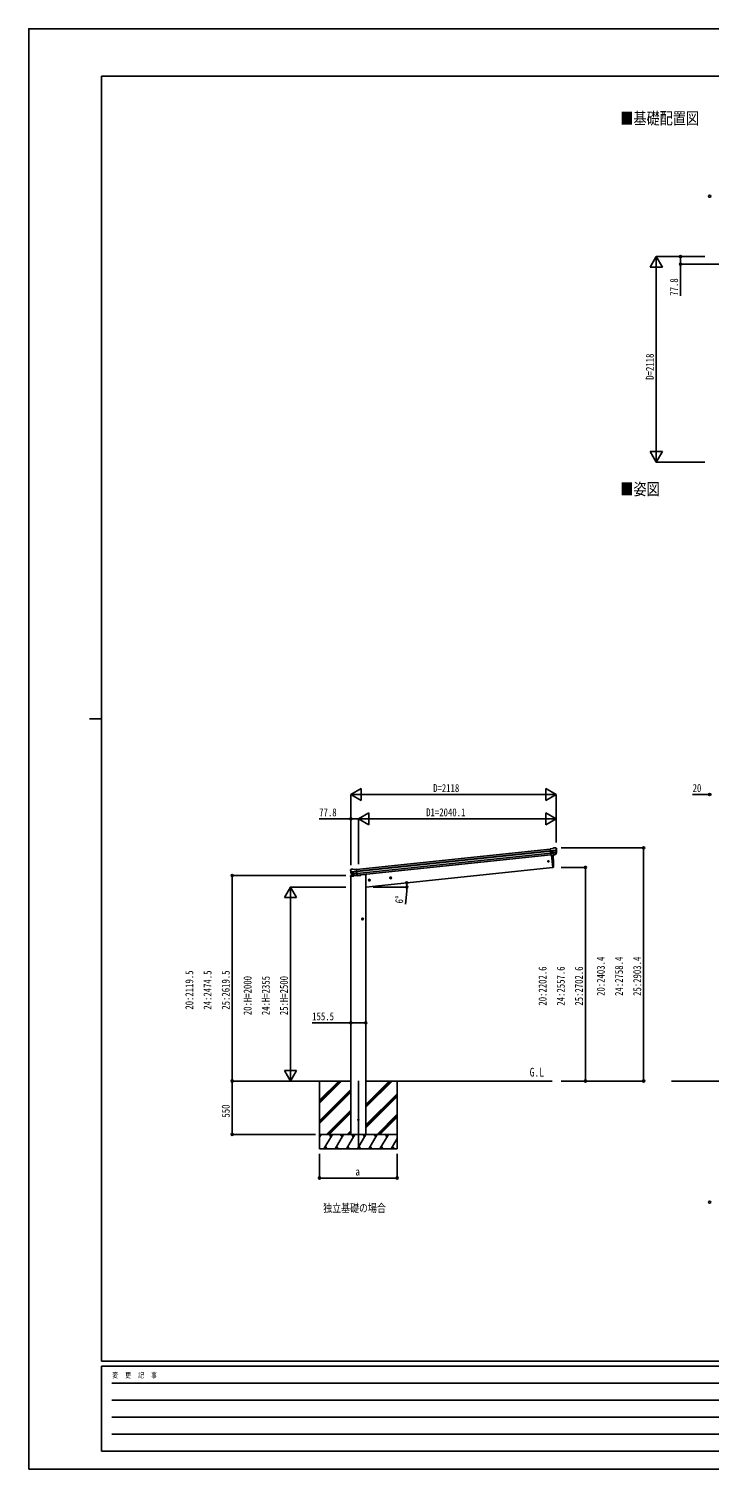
# Model space of a CAD drawing. Units: millimetres, scale not verified. Extents: x -10512 to 10512, y -7425 to 7425.
# Drawn here: x -10512 to -3501, y -7425 to 7425 of the extents above; entities that cross this region are included whole.
import ezdxf
from ezdxf.enums import TextEntityAlignment as Align

# ---------------------------------------------------------------- set-up
doc = ezdxf.new("R2010")
doc.units = ezdxf.units.MM
doc.header["$LTSCALE"] = 30
for name, color, linetype in [('0-2_USER1', 3, 'Continuous'), ('0-3_YKK_12', 2, 'Continuous'), ('0-4_YKK_13', 4, 'Continuous'), ('0-5_YKK_A1', 4, 'Continuous'), ('0-6_YKK_D', 6, 'Continuous'), ('0-7_YKK_ZWAK', 7, 'Continuous')]:
    doc.layers.add(name, color=color, linetype=linetype)
doc.styles.add('ＭＳ ゴシック', font='')
doc.styles.get('ＭＳ ゴシック').set_extended_font_data('MS Gothic')

msp = doc.modelspace()

# ---------------------------------------------------------------- linework, layer by layer
at = {"layer": '0-3_YKK_12'}
msp.add_line((-7116.73, -3420.6), (-7116.73, -4125.6), dxfattribs=at)
at = {"layer": '0-4_YKK_13'}
for p, q in [((-5112.17, -1026.53), (-5138.69, -1029.31)), ((-5131.91, -1093.87), (-5138.69, -1029.31)), ((-5085.85, -1017.73), (-5085.86, -1017.73)), ((-5082.19, -1018.81), (-5082.19, -1018.81)), ((-5082.19, -1018.81), (-5077.87, -1022.31)), ((-5077.87, -1022.31), (-5077.01, -1023.01)), ((-5075.62, -1026.71), (-5075.93, -1024.86)), ((-5136.53, -1049.84), (-5076.79, -1043.56)), ((-5076.31, -1049.43), (-5135.92, -1055.7)), ((-5077.15, -1066.19), (-5134.19, -1072.18)), ((-5078.54, -1070.85), (-5133.72, -1076.65)), ((-5088.55, -1089.08), (-5131.93, -1093.64)), ((-5131.91, -1093.87), (-5121.96, -1092.82)), ((-5125.02, -1093.14), (-5111.63, -1220.53)), ((-5121.96, -1092.82), (-5121.69, -1092.88)), ((-5121.69, -1092.88), (-5096.36, -1090.22)), ((-5096.36, -1090.22), (-5096.1, -1090.1)), ((-5096.1, -1090.1), (-5088.41, -1089.29)), ((-5087.1, -1087.43), (-5077.65, -1069.13)), ((-5086.05, -1087.85), (-5075.93, -1069.6)), ((-7196.72, -1308.26), (-7197.62, -1315.1)), ((-7197.62, -1315.1), (-7163.89, -1311.55)), ((-7197.01, -1249.67), (-7197.09, -1247.8)), ((-7195.73, -1244.91), (-7196.42, -1245.77)), ((-7192.23, -1240.59), (-7195.73, -1244.91)), ((-7177.21, -1303.9), (-7194.06, -1305.67)), ((-7132.62, -1259.64), (-7192.36, -1265.92)), ((-7192.23, -1240.59), (-7192.23, -1240.59)), ((-7191.61, -1271.76), (-7132, -1265.49)), ((-7188.87, -1238.76), (-7188.87, -1238.76)), ((-7174.1, -1307.32), (-7187.79, -1291.56)), ((-7187.3, -1287.97), (-7130.27, -1281.98)), ((-7173.16, -1306.68), (-7186.2, -1290.74)), ((-7184.98, -1292.24), (-7129.8, -1286.44)), ((-7163.79, -1307.43), (-7171.49, -1308.23)), ((-7171.39, -1308), (-7128.02, -1303.44)), ((-7163.52, -1307.49), (-7163.79, -1307.43)), ((-7138.19, -1304.83), (-7163.52, -1307.49)), ((-7161.3, -1241.9), (-7134.78, -1239.11)), ((-7137.94, -1304.71), (-7138.19, -1304.83)), ((-7127.99, -1303.66), (-7137.94, -1304.71)), ((-7127.99, -1303.66), (-7134.78, -1239.11)), ((-7123.87, -1307.34), (-7094.61, -1304.27)), ((-7089.75, -1296.72), (-7090.17, -1299.95)), ((-5111.63, -1220.53), (-5109.58, -1220.24))]:
    msp.add_line(p, q, dxfattribs=at)
for points in [[(-5112.17, -1026.53), (-5100.57, -1019.56), (-5100.57, -1019.56)], [(-5099.34, -1019.14), (-5099.34, -1019.14), (-5085.86, -1017.73)], [(-7175.38, -1237.34), (-7175.38, -1237.35), (-7188.87, -1238.76)], [(-7161.3, -1241.9), (-7174.09, -1237.49), (-7174.09, -1237.49)]]:
    msp.add_lwpolyline(points, dxfattribs=at)
for centre, radius in [((-5158.43, -1157.98), 6.5), ((-7116.73, -3823.1), 5)]:
    msp.add_circle(centre, radius, dxfattribs=at)
for centre, radius, start, end in [((-5099.02, -1022.13), 3, 96.02369, 120.97631), ((-5085.33, -1022.7), 5, 51.04426, 95.95574), ((-5269.17, -1048.36), 192.44, 1.4271, 6.57578), ((-5276.51, -1047.82), 202, 354.13916, 6), ((-6006.24, -1180.32), 900, 357.63919, 5.64986), ((-5088.67, -1086.4), 2.99, 285.2717, 331.00739), ((-5080.32, -1067.75), 3, 332.69111, 354.20009), ((-5276.51, -1047.82), 200.2, 354.20009, 359.53883), ((-5031.52, -1041.45), 45.32, 182.67122, 185.64518), ((-5076.13, -1050.77), 1.35, 95.1605, 97.91927), ((-5073.52, -1049.21), 2.74, 179.02151, 184.43412), ((-5078.55, -1068.14), 3, 331, 354.13916), ((-6996.12, -1228.56), 202, 186, 197.86084), ((-7193.75, -1308.66), 3, 96, 172.5), ((-7003.19, -1230.61), 192.44, 185.42422, 190.5729), ((-7237.08, -1273.26), 45.32, 6.35482, 9.32878), ((-7188.34, -1243.73), 5, 96.04426, 140.95574), ((-7194.38, -1272.12), 2.74, 7.56588, 12.97849), ((-7191.51, -1273.11), 1.35, 94.08073, 96.8395), ((-6996.12, -1228.56), 200.2, 192.46117, 197.79991), ((-7185.53, -1289.59), 3, 197.86084, 221), ((-7183.88, -1288.84), 3, 197.79991, 219.30889), ((-7175.07, -1240.33), 3, 71.02369, 95.97631), ((-7171.84, -1305.35), 2.99, 220.99261, 266.7283), ((-7095.13, -1299.3), 5, 276, 352.5), ((-5110, -1217.27), 3, 278, 357.63919)]:
    msp.add_arc(centre, radius, start, end, dxfattribs=at)
for centre, major_axis, ratio, start_param, end_param in [((-5077.88, -1026.31), (-0.87, 5.91), 0.020485, 0.67143203, 1.56913061), ((-5083.27, -1021.79), (5.88, -1.31), 0.24881, 0.46058498, 0.46410383), ((-5078.89, -1025.34), (-2.34, 1.9), 0.995767, 3.98597162, 4.71238898), ((-5088.87, -1086.1), (-0.11, 3), 0.642905, 3.24593831, 4.20392797), ((-5088.73, -1086.31), (1.66, -2.51), 0.997631, 5.80419048, 5.89294842), ((-5088.8, -1086.2), (3.53, -2.11), 0.650902, 5.25614477, 5.32895537), ((-5086.43, -1085.85), (1.08, 3.13), 0.040856, 2.11350352, 2.14162489), ((-5274.2, -1069.77), (-20.92, 199.05), 0.994373, 4.71137894, 4.7277536), ((-7194.09, -1247.66), (1.9, 2.34), 0.995767, 1.57079633, 2.29721369), ((-7190.55, -1243.28), (-5.48, -2.51), 0.24881, 5.81908147, 5.82260033), ((-7194.88, -1248.82), (-0.38, 5.97), 0.020485, 4.7140547, 5.61175327), ((-6993.81, -1250.51), (-20.92, 199.05), 0.994373, 1.55543171, 1.57180637), ((-7174.14, -1305.27), (-1.71, 2.84), 0.040856, 4.14156042, 4.16968179), ((-7171.7, -1305.02), (-0.51, 2.96), 0.642905, 2.07925734, 3.03724699), ((-7171.75, -1305.12), (-3.02, -2.79), 0.650902, 0.95422993, 1.02704053), ((-7171.79, -1305.24), (-1.1, -2.8), 0.997631, 0.39023689, 0.47899483)]:
    msp.add_ellipse(centre, major_axis=major_axis, ratio=ratio, start_param=start_param, end_param=end_param, dxfattribs=at)
at = {"layer": '0-5_YKK_A1'}
for p, q in [((-7134.57, -1241.1), (-5138.48, -1031.3)), ((-7132.58, -1260), (-5136.5, -1050.2)), ((-7132.15, -1264.17), (-5136.06, -1054.38)), ((-7130.05, -1284.03), (-5133.97, -1074.24)), ((-5132.21, -1090.97), (-7128.3, -1300.77)), ((-5125.02, -1093.14), (-5111.63, -1220.53)), ((-7194.48, -3973.05), (-7194.48, -1314.76)), ((-5111.63, -1220.53), (-7038.98, -1423.1)), ((-6774.02, -1327.89), (-6793.91, -1329.98)), ((-6784.75, -1321.47), (-6790.82, -1325.88)), ((-6790.82, -1325.88), (-6790.04, -1333.34)), ((-6790.04, -1333.34), (-6783.18, -1336.4)), ((-6782.92, -1338.88), (-6785.01, -1318.99)), ((-6777.89, -1324.52), (-6784.75, -1321.47)), ((-6992.81, -1350.88), (-7012.7, -1352.97)), ((-7003.54, -1344.46), (-7009.62, -1348.88)), ((-7009.62, -1348.88), (-7008.83, -1356.34)), ((-7008.83, -1356.34), (-7001.97, -1359.39)), ((-7001.71, -1361.87), (-7003.8, -1341.98)), ((-6996.69, -1347.52), (-7003.54, -1344.46)), ((-7062.98, -1752.66), (-7082.98, -1752.66)), ((-7072.98, -1745.15), (-7079.48, -1748.9)), ((-7079.48, -1748.9), (-7079.48, -1756.41)), ((-7079.48, -1756.41), (-7072.98, -1760.16)), ((-7072.98, -1762.66), (-7072.98, -1742.66)), ((-7066.48, -1748.9), (-7072.98, -1745.15)), ((-7645.61, -3423.1), (-7194.48, -3423.1)), ((-7516.73, -3649.68), (-7290.09, -3423.05)), ((-7516.73, -3635.53), (-7304.24, -3423.05)), ((-7516.73, -3621.39), (-7318.38, -3423.05)), ((-7516.73, -3423.1), (-7516.73, -4123.1)), ((-7516.73, -3833.52), (-7194.48, -3511.28)), ((-7516.73, -3847.66), (-7194.48, -3525.42)), ((-7516.73, -3861.81), (-7194.48, -3539.56)), ((-7038.98, -3423.1), (-5120.03, -3423.1)), ((-7038.98, -3692.43), (-6769.65, -3423.1)), ((-7038.98, -3678.28), (-6783.79, -3423.1)), ((-7038.98, -3664.14), (-6797.94, -3423.1)), ((-7038.98, -3876.27), (-6716.73, -3554.02)), ((-6716.73, -3423.1), (-6716.73, -4123.1)), ((-3890.49, -3423.1), (-2984.45, -3423.1)), ((-7038.98, -3890.41), (-6716.73, -3568.17)), ((-7038.98, -3904.56), (-6716.73, -3582.31)), ((-7444.12, -3973.05), (-7194.48, -3723.41)), ((-7429.97, -3973.05), (-7194.48, -3737.55)), ((-7415.83, -3973.05), (-7194.48, -3751.69)), ((-6923.62, -3973.05), (-6716.73, -3766.16)), ((-6909.47, -3973.05), (-6716.73, -3780.3)), ((-6895.33, -3973.05), (-6716.73, -3794.44)), ((-7516.73, -4002.04), (-7500.02, -3973.1)), ((-6716.73, -3973.1), (-7516.73, -3973.1)), ((-7471.15, -4123.1), (-7384.55, -3973.1)), ((-7399.55, -3999.09), (-7414.55, -3973.1)), ((-7355.68, -4123.1), (-7269.08, -3973.1)), ((-7284.08, -3999.09), (-7299.08, -3973.1)), ((-7240.21, -4123.1), (-7153.61, -3973.1)), ((-7231.98, -3973.05), (-7194.23, -3935.29)), ((-7217.84, -3973.05), (-7194.23, -3949.43)), ((-7203.7, -3973.05), (-7194.23, -3963.57)), ((-7168.61, -3999.09), (-7183.61, -3973.1)), ((-7124.74, -4123.1), (-7038.14, -3973.1)), ((-7053.14, -3999.09), (-7068.14, -3973.1)), ((-7009.27, -4123.1), (-6922.67, -3973.1)), ((-6937.67, -3999.09), (-6952.67, -3973.1)), ((-6893.8, -4123.1), (-6807.2, -3973.1)), ((-6822.2, -3999.09), (-6837.2, -3973.1)), ((-6716.73, -3981.77), (-6721.73, -3973.1)), ((-6716.73, -4123.1), (-7516.73, -4123.1)), ((-7456.15, -4097.12), (-7441.15, -4123.1)), ((-7340.68, -4097.12), (-7325.68, -4123.1)), ((-7225.21, -4097.12), (-7210.21, -4123.1)), ((-7109.74, -4097.12), (-7094.74, -4123.1)), ((-6994.27, -4097.12), (-6979.27, -4123.1)), ((-6878.8, -4097.12), (-6863.8, -4123.1)), ((-6778.33, -4123.1), (-6716.73, -4016.4)), ((-6763.33, -4097.12), (-6748.33, -4123.1))]:
    msp.add_line(p, q, dxfattribs=at)
for points in [[(-7038.98, -3973.05), (-7038.98, -1294.1), (-7058.98, -1294.1), (-7089.83, -1297.35)], [(-6783.18, -1336.4), (-6777.11, -1331.99), (-6777.89, -1324.52)], [(-7001.97, -1359.39), (-6995.9, -1354.98), (-6996.69, -1347.52)], [(-7072.98, -1760.16), (-7066.48, -1756.41), (-7066.48, -1748.9)]]:
    msp.add_lwpolyline(points, dxfattribs=at)
for centre, radius in [((-6783.96, -1328.93), 8.5), ((-6783.96, -1328.93), 7.7), ((-6783.96, -1328.93), 6.5), ((-7002.76, -1351.93), 8.5), ((-7002.76, -1351.93), 7.7), ((-7002.76, -1351.93), 6.5), ((-7072.98, -1752.66), 8.5), ((-7072.98, -1752.66), 7.7), ((-7072.98, -1752.66), 6.5)]:
    msp.add_circle(centre, radius, dxfattribs=at)
at = {"layer": '0-6_YKK_D'}
for p, q in [((-4046.45, 5076.17), (-4108.95, 4967.92)), ((-3546.45, 5076.17), (-4047.45, 5076.17)), ((-4046.45, 5076.17), (-3983.95, 4967.92)), ((-4046.45, 5076.17), (-4046.45, 4859.67)), ((-3546.45, 5076.17), (-3797.45, 5076.17)), ((-4108.95, 4967.92), (-3983.95, 4967.92)), ((-4046.45, 3083.17), (-4046.45, 4951.17)), ((-3384.89, 4998.37), (-3797.45, 4998.37)), ((-4046.45, 2958.17), (-4046.45, 3174.68)), ((-4046.45, 2958.17), (-4108.95, 3066.43)), ((-3983.95, 3066.43), (-4108.95, 3066.43)), ((-4046.45, 2958.17), (-3983.95, 3066.43)), ((-3546.45, 2958.17), (-4047.45, 2958.17)), ((-7194.98, -469.71), (-7086.72, -407.21)), ((-7086.72, -532.21), (-7086.72, -407.21)), ((-5076.59, -469.71), (-5184.84, -407.21)), ((-5184.84, -407.21), (-5184.84, -532.21)), ((-7194.98, -1187.12), (-7194.98, -468.71)), ((-7194.98, -469.71), (-7086.72, -532.21)), ((-7194.98, -469.71), (-6978.47, -469.71)), ((-7069.98, -469.71), (-5201.59, -469.71)), ((-5076.59, -469.71), (-5293.1, -469.71)), ((-5076.59, -469.71), (-5184.84, -532.21)), ((-5076.59, -964.38), (-5076.59, -468.71)), ((-7194.48, -1197.13), (-7194.48, -718.71)), ((-7116.73, -719.71), (-7008.47, -657.21)), ((-7116.73, -1188.96), (-7116.73, -718.71)), ((-7116.73, -1187.96), (-7116.73, -718.71)), ((-7116.73, -719.71), (-7008.47, -782.21)), ((-7116.73, -719.71), (-6900.22, -719.71)), ((-7008.47, -782.21), (-7008.47, -657.21)), ((-6991.73, -719.71), (-5201.59, -719.71)), ((-5076.59, -719.71), (-5293.1, -719.71)), ((-5076.59, -719.71), (-5184.84, -657.21)), ((-5184.84, -657.21), (-5184.84, -782.21)), ((-5076.59, -719.71), (-5184.84, -782.21)), ((-5076.59, -964.38), (-5076.59, -718.71)), ((-5025.76, -1019.71), (-4175.59, -1019.71)), ((-4176.59, -1019.71), (-4176.59, -3423.1)), ((-7244.98, -1303.62), (-8417.73, -1303.62)), ((-8416.73, -1303.62), (-8416.73, -3423.1)), ((-5025.76, -1220.53), (-4775.59, -1220.53)), ((-4776.59, -1220.53), (-4776.59, -3423.1)), ((-7816.73, -1423.1), (-7879.23, -1531.36)), ((-7244.98, -1423.1), (-7817.73, -1423.1)), ((-7816.73, -1423.1), (-7754.23, -1531.36)), ((-7816.73, -1423.1), (-7816.73, -1639.61)), ((-6964.61, -1423.1), (-6615.06, -1423.1)), ((-6618.2, -1465.55), (-6631.65, -1598.87)), ((-7879.23, -1531.36), (-7754.23, -1531.36)), ((-7816.73, -1548.1), (-7816.73, -3298.1)), ((-7816.73, -3423.1), (-7816.73, -3206.6)), ((-7816.73, -3423.1), (-7879.23, -3314.85)), ((-7754.23, -3314.85), (-7879.23, -3314.85)), ((-7816.73, -3423.1), (-7754.23, -3314.85)), ((-7646.61, -3423.1), (-8417.73, -3423.1)), ((-7556.83, -3423.1), (-8417.73, -3423.1)), ((-8416.73, -3423.1), (-8416.73, -3973.1)), ((-7646.61, -3423.1), (-7817.73, -3423.1)), ((-5025.76, -3423.1), (-4775.59, -3423.1)), ((-5025.76, -3423.1), (-4175.59, -3423.1)), ((-7558.88, -3973.1), (-8417.73, -3973.1)), ((-7516.73, -4174.1), (-7516.73, -4424.1)), ((-6716.73, -4174.1), (-6716.73, -4424.1)), ((-7516.73, -4423.1), (-6716.73, -4423.1))]:
    msp.add_line(p, q, dxfattribs=at)
for points in [[(-3796.45, 5076.17), (-3796.45, 4998.37), (-3796.45, 4671.87)], [(-3476.45, -469.71), (-3496.45, -469.71), (-3672.95, -469.71)], [(-7116.73, -719.71), (-7194.48, -719.71), (-7520.98, -719.71)], [(-7038.98, -2823.1), (-7194.48, -2823.1), (-7592.98, -2823.1)]]:
    msp.add_lwpolyline(points, dxfattribs=at)
for centre in [(-3496.45, 5698.37), (-3796.45, 5076.17), (-3796.45, 4998.37), (-3496.45, -469.71), (-7194.48, -719.71), (-4176.59, -1019.71), (-8416.73, -1303.62), (-4776.59, -1220.53), (-6618.38, -1378.9), (-6616.06, -1423.1), (-7194.48, -2823.1), (-7038.98, -2823.1), (-8416.73, -3423.1), (-8416.73, -3423.1), (-4776.59, -3423.1), (-4176.59, -3423.1), (-8416.73, -3973.1), (-7516.73, -4423.1), (-6716.73, -4423.1), (-3496.45, -4673.1)]:
    msp.add_circle(centre, 10.62, dxfattribs=at)
for start, end in [(0, 6), (354.23974, 0)]:
    msp.add_arc((-7038.98, -1423.1), 422.91, start, end, dxfattribs=at)
at = {"layer": '0-7_YKK_ZWAK'}
for p, q in [((9737.55, 6937.5), (-9762.45, 6937.5)), ((-9762.45, -6312.5), (-9762.45, 6937.5)), ((-9887.45, 312.5), (-9762.45, 312.5)), ((9737.55, -6312.5), (-9762.45, -6312.5)), ((-3262.45, -6362.5), (-9762.45, -6362.5)), ((-9762.45, -7237.5), (-9762.45, -6362.5)), ((-9656.2, -6537.5), (-3387.45, -6537.5)), ((-9656.2, -6712.5), (-3387.45, -6712.5)), ((-9656.2, -6887.5), (-3387.45, -6887.5)), ((-9656.2, -7062.5), (-3387.45, -7062.5)), ((-9762.45, -7237.5), (-3262.45, -7237.5))]:
    msp.add_line(p, q, dxfattribs=at)
msp.add_lwpolyline([(-10512.5, -7425), (10512.5, -7425), (10512.5, 7425), (-10512.5, 7425)], close=True, dxfattribs=at)

# ---------------------------------------------------------------- texts
at = {"layer": '0-2_USER1', "style": 'ＭＳ ゴシック', "width": 0.8}
for s, height, p in [('■基礎配置図', 123.8, (-4416.59, 6403.6)), ('■姿図', 123.8, (-4416.59, 2580.11)), ('G.L', 90.91, (-5351.06, -3404.86)), ('独立基礎の場合', 82.48, (-7479.36, -4799.32))]:
    msp.add_text(s, height=height, dxfattribs=at).set_placement(p, align=Align.BOTTOM_LEFT)
at = {"layer": '0-6_YKK_D', "style": 'ＭＳ ゴシック', "width": 0.8}
for s, rotation, p in [('77.8', 90, (-3797.45, 4672.87)), ('D=2118', 90, (-4047.45, 3807.17)), ('6°', 84.24, (-6632.54, -1597.78)), ('20:2403.4', 90, (-4552.59, -2545.41)), ('24:2758.4', 90, (-4365.09, -2545.41)), ('25:2903.4', 90, (-4177.59, -2545.41)), ('20:2119.5', 90, (-8792.73, -2687.36)), ('24:2474.5', 90, (-8605.23, -2687.36)), ('25:2619.5', 90, (-8417.73, -2687.36)), ('20:H=2000', 90, (-8192.73, -2744.1)), ('24:H=2355', 90, (-8005.23, -2744.1)), ('25:H=2500', 90, (-7817.73, -2744.1)), ('20:2202.6', 90, (-5152.59, -2645.82)), ('24:2557.6', 90, (-4965.09, -2645.82)), ('25:2702.6', 90, (-4777.59, -2645.82)), ('550', 90, (-8417.73, -3800.1))]:
    msp.add_text(s, height=82.48, rotation=rotation, dxfattribs=at).set_placement(p, align=Align.BOTTOM_LEFT)
for s, p in [('D=2118', (-6345.78, -468.71)), ('20', (-3671.95, -468.71)), ('77.8', (-7519.98, -718.71)), ('D1=2040.1', (-6417.66, -718.71)), ('155.5', (-7591.98, -2822.1)), ('a', (-7146.73, -4422.1))]:
    msp.add_text(s, height=82.48, dxfattribs=at).set_placement(p, align=Align.BOTTOM_LEFT)
at = {"layer": '0-7_YKK_ZWAK', "style": 'ＭＳ ゴシック', "width": 0.8}
msp.add_text('変  更  記  事', height=54.99, dxfattribs=at).set_placement((-9653.28, -6500), align=Align.BOTTOM_LEFT)

doc.saveas('drawing.dxf')
